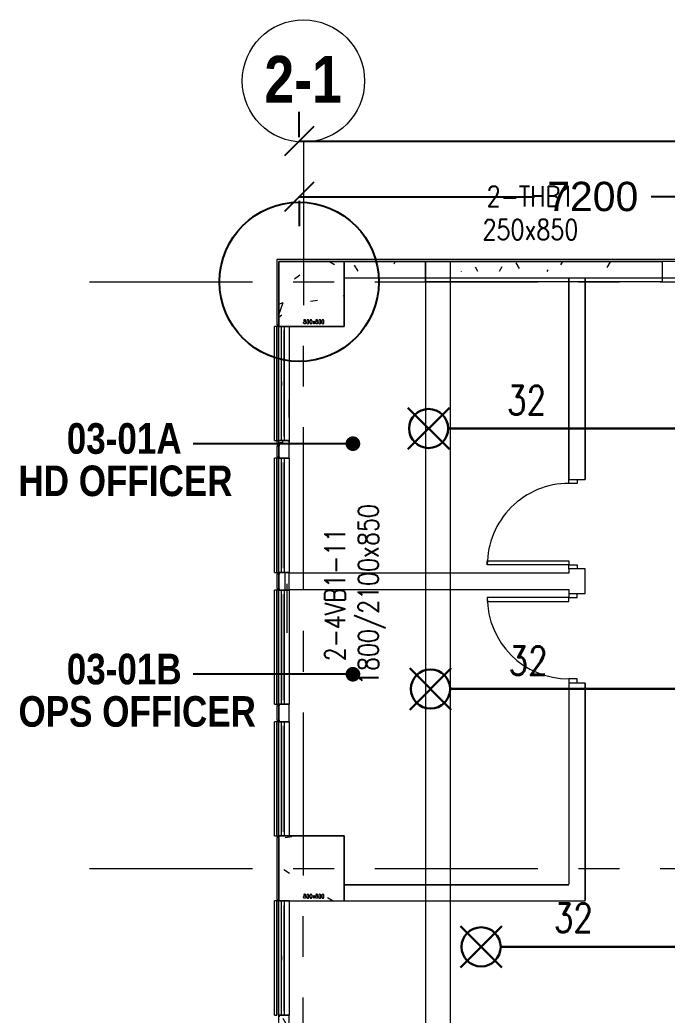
# Model space of a CAD drawing. Header units: millimetres. Extents: x -47219 to 440296, y -79832 to 7189.
# Drawn here: x -10993 to -3056, y -5025 to 7189 of the extents above; entities that cross this region are included whole.
import ezdxf

# ---------------------------------------------------------------- set-up
doc = ezdxf.new("R2010")
doc.units = ezdxf.units.MM
doc.linetypes.add('BLK_2 - 3RD STOREY  LOWER ROOF PLAN-archi clean_25 SEPT 2024$0$IDA - Grid Line', pattern=[3500, 2000, -500, 500, -500])
doc.layers.get('Defpoints').update_dxf_attribs({"color": 8, "lineweight": 9})
for name, color, linetype, lineweight in [('BLK_2 - 3RD STOREY  LOWER ROOF PLAN-archi clean_25 SEPT 2024$0$1599_DB_A_BLK2_HQ_R21-2ND STOREY 20230517--$0$A-_DOOR----_E', 8, 'Continuous', 9), ('BLK_2 - 3RD STOREY  LOWER ROOF PLAN-archi clean_25 SEPT 2024$0$1599_DB_A_BLK2_HQ_R21-2ND STOREY 20230517--$0$S-_COLN----_E', 8, 'Continuous', 9), ('BLK_2 - 3RD STOREY  LOWER ROOF PLAN-archi clean_25 SEPT 2024$0$1599_DB_A_BLK2_HQ_R21-3RD STOREY 230517$0$A-_GENM----_M', 8, 'Continuous', 9), ('BLK_2 - 3RD STOREY  LOWER ROOF PLAN-archi clean_25 SEPT 2024$0$1599_DB_A_BLK2_HQ_R21-3RD STOREY 230517$0$A-_WALL----_H-1', 8, 'Continuous', 9), ('BLK_2 - 3RD STOREY  LOWER ROOF PLAN-archi clean_25 SEPT 2024$0$1599_DB_A_BLK2_HQ_R21-3RD STOREY 230517$0$A-_WIND----_E', 8, 'Continuous', 9), ('BLK_2 - 3RD STOREY  LOWER ROOF PLAN-archi clean_25 SEPT 2024$0$A-_GENM----_M', 8, 'Continuous', 9), ('BLK_2 - 3RD STOREY  LOWER ROOF PLAN-archi clean_25 SEPT 2024$0$A-_WALL----_E', 8, 'Continuous', 9), ('BLK_2 - 3RD STOREY  LOWER ROOF PLAN-archi clean_25 SEPT 2024$0$A-_WIND----_E', 8, 'Continuous', 9), ('BLK_2 - 3RD STOREY  LOWER ROOF PLAN-archi clean_25 SEPT 2024$0$S-_ANOTGRID_E', 8, 'Continuous', 9), ('BLK_2 - 3RD STOREY  LOWER ROOF PLAN-archi clean_25 SEPT 2024$0$S-_ANOTGRID_E-1', 8, 'BLK_2 - 3RD STOREY  LOWER ROOF PLAN-archi clean_25 SEPT 2024$0$IDA - Grid Line', 9), ('M-_SPRKPIEX_E-', 1, 'Continuous', 30), ('NW_BEAM AND COLUMN', 134, 'Continuous', 5), ('S-_LINE----_N-', 140, 'Continuous', 18), ('S-TEXT', 140, 'Continuous', 18)]:
    doc.layers.add(name, color=color, linetype=linetype, lineweight=lineweight)
for name, color, linetype in [('DIM', 8, 'Continuous'), ('M-_FIRESPRK_T-', 7, 'Continuous'), ('ROOMNAME', 7, 'Continuous')]:
    doc.layers.add(name, color=color, linetype=linetype)
doc.styles.add('BLK_2 - 3RD STOREY  LOWER ROOF PLAN-archi clean_25 SEPT 2024$0$Arial Narrow_B', font='ARIALNB.TTF', dxfattribs={"height": 575})
doc.styles.add('BLK_2 - 3RD STOREY  LOWER ROOF PLAN_12 JUNE 2024$0$Arial Narrow_B_1', font='ARIALNB.TTF', dxfattribs={"height": 500})
doc.styles.add('RomanS_3', font='romans__.ttf', dxfattribs={"width": 0.8, "height": 50})
doc.styles.add('RomanS_5', font='romans__.ttf', dxfattribs={"width": 0.8, "height": 250})
doc.styles.add('Simplex', font='SIMPLEX.shx', dxfattribs={"width": 0.8, "height": 2.5})
doc.styles.get("Standard").update_dxf_attribs({"font": 'arial.ttf'})
doc.dimstyles.new('DIM 200', dxfattribs={"dimscale": 2000, "dimtxt": 0.18, "dimasz": 0.18, "dimexe": 0.18, "dimexo": 0.0625, "dimgap": 0.09, "dimtad": 0, "dimtih": 1, "dimtoh": 1, "dimdec": 0, "dimzin": 0, "dimdsep": 46, "dimtxsty": 'Standard', "dimblk": 'OBLIQUE', "dimcen": 0.09, "dimadec": 0, "dimazin": 0, "dimtfac": 1, "dimtdec": 0, "dimtofl": 0, "dimtmove": 0, "dimatfit": 3, "dimfxl": 1, "dimtolj": 1, "dimtzin": 0, "dimarcsym": 0})
doc.dimstyles.new('ROOM', dxfattribs={"dimscale": 1000, "dimtxt": 0.18, "dimasz": 0.18, "dimexe": 0.18, "dimexo": 0.0625, "dimgap": 0.09, "dimtad": 0, "dimtih": 1, "dimtoh": 1, "dimdec": 0, "dimzin": 0, "dimdsep": 46, "dimtxsty": 'Standard', "dimblk": 'OBLIQUE', "dimcen": 0.09, "dimadec": 0, "dimazin": 0, "dimtfac": 1, "dimtdec": 0, "dimtofl": 0, "dimtmove": 0, "dimatfit": 3, "dimldrblk": 'DOT', "dimfxl": 1, "dimtolj": 1, "dimtzin": 0, "dimarcsym": 0})
pattern_1 = [(0, (-131307.08, -42727.71), (1016, 254), [83.82, -678.18, 83.82, -678.18, -4064]), (0, (-131307.08, -42727.71), (1016, 254), [-1524, 83.82, -1440.18, 83.82, -678.18, -1778]), (0, (-131307.08, -42727.71), (1016, 254), [-3810, 83.82, -424.18, 83.82, -1186.18]), (120, (-130926.08, -42600.71), (-727.9705, 752.882), [83.82, -678.18, 83.82, -678.18, -4064]), (120, (-130926.08, -42600.71), (-727.9705, 752.882), [-1524, 83.82, -1440.18, 83.82, -678.18, -1778]), (120, (-130926.08, -42600.71), (-727.9705, 752.882), [-3810, 83.82, -424.18, 83.82, -1186.18]), (240, (-130799.08, -42092.71), (-288.0295, -1006.882), [83.82, -678.18, 83.82, -678.18, -4064]), (240, (-130799.08, -42092.71), (-288.0295, -1006.882), [-1524, 83.82, -1440.18, 83.82, -678.18, -1778]), (240, (-130799.08, -42092.71), (-288.0295, -1006.882), [-3810, 83.82, -424.18, 83.82, -1186.18])]
pattern_2 = [(50, (-131307.1, -42727.7), (1821.84, -159.4), [190.5, -2095.5]), (355, (-131307, -42727.7), (-352.43, 1910.57), [152.4, -1676.4]), (100.45, (-131155.3, -42741), (1469.43, 1751.17), [161.9, -1780.9]), (46.184, (-131307, -42219.7), (2710.8, -420.4), [285.75, -3143.25]), (96.636, (-131081.2, -42254.7), (2374, 2474.3), [242.85, -2671.35]), (351.184, (-131307, -42219.7), (2374.05, 2474.25), [228.6, -2514.6]), (21, (-131053.1, -42346.7), (1516.14, -1022.65), [190.5, -2095.5]), (326, (-131053, -42346.7), (618.02, 1841.88), [152.4, -1676.4]), (71.45, (-130926.7, -42432), (2134.17, 819.2), [161.9, -1780.9]), (37.5, (-131307.1, -42727.7), (30.886, 845.55), [83.82, -1572.26, 83.82, -1617.98, -1682.75]), (37.5, (-131307.1, -42727.7), (30.886, 845.55), [-3357.88, 83.82, -1598.93]), (7.5, (-131307.1, -42727.7), (668.2, 1001.81), [83.82, -886.46, 83.82, -1534.16, -641.35]), (7.5, (-131307.1, -42727.7), (668.2, 1001.81), [-2588.26, 83.82, -557.53]), (327.5, (-131873.5, -42727.7), (1355.91, -57.29), [83.82, -551.18, 83.82, -1897.38, -2628.9]), (327.5, (-131873.5, -42727.7), (1355.91, -57.29), [-2616.2, 83.82, -2545.08]), (317.5, (-132127.5, -42727.7), (1481.3, 254.27), [83.82, -741.68, 83.82, -1231.9, -1866.9]), (317.5, (-132127.5, -42727.7), (1481.3, 254.27), [-2141.22, 83.82, -1783.08])]
pattern_3 = [(50, (0, 0), (1821.841, -159.39), [190.5, -2095.5]), (355, (0, 0), (-352.428, 1910.567), [152.4, -1676.4]), (100.451, (151.8, -13.3), (1469.426, 1751.166), [161.9, -1780.9]), (46.184, (0, 508), (2710.79, -420.428), [285.75, -3143.25]), (96.636, (226, 473), (2374.026, 2474.276), [242.85, -2671.35]), (351.184, (0, 508), (2374.05, 2474.25), [228.6, -2514.6]), (21, (254, 381), (1516.143, -1022.652), [190.5, -2095.5]), (326, (254, 381), (618.02, 1841.88), [152.4, -1676.4]), (71.451, (380.3, 295.8), (2134.171, 819.212), [161.9, -1780.9]), (37.5, (0, 0), (30.886, 845.5504), [83.82, -1572.26, 83.82, -1617.98, -1682.75]), (37.5, (0, 0), (30.886, 845.5504), [-3357.88, 83.82, -1598.93]), (7.5, (0, 0), (668.1966, 1001.806), [83.82, -886.46, 83.82, -1534.16, -641.35]), (7.5, (0, 0), (668.1966, 1001.806), [-2588.26, 83.82, -557.53]), (327.5, (-566.4, 0), (1355.9093, -57.2896), [83.82, -551.18, 83.82, -1897.38, -2628.9]), (327.5, (-566.4, 0), (1355.9093, -57.2896), [-2616.2, 83.82, -2545.08]), (317.5, (-820.4, 0), (1481.293, 254.266), [83.82, -741.68, 83.82, -1231.9, -1866.9]), (317.5, (-820.4, 0), (1481.293, 254.266), [-2141.22, 83.82, -1783.08])]
pattern_4 = [(0, (0, 0), (1016, 254), [83.82, -678.18, 83.82, -678.18, -4064]), (0, (0, 0), (1016, 254), [-1524, 83.82, -1440.18, 83.82, -678.18, -1778]), (0, (0, 0), (1016, 254), [-3810, 83.82, -424.18, 83.82, -1186.18]), (120, (381, 127), (-727.97045, 752.8818), [83.82, -678.18, 83.82, -678.18, -4064]), (120, (381, 127), (-727.97045, 752.8818), [-1524, 83.82, -1440.18, 83.82, -678.18, -1778]), (120, (381, 127), (-727.97045, 752.8818), [-3810, 83.82, -424.18, 83.82, -1186.18]), (240, (508, 635), (-288.02955, -1006.8818), [83.82, -678.18, 83.82, -678.18, -4064]), (240, (508, 635), (-288.02955, -1006.8818), [-1524, 83.82, -1440.18, 83.82, -678.18, -1778]), (240, (508, 635), (-288.02955, -1006.8818), [-3810, 83.82, -424.18, 83.82, -1186.18])]

# ---------------------------------------------------------------- blocks, each defined once
blk = doc.blocks.new('_Oblique')
at = {"color": 0, "linetype": 'ByBlock', "lineweight": -2}
blk.add_line((-0.5, -0.5), (0.5, 0.5), dxfattribs=at)
blk = doc.blocks.new('*D19')
at = {"layer": 'Defpoints', "color": 0, "transparency": 16777216}
for p in [(-7568, 5094), (-368, 5094), (-368, 5020)]:
    blk.add_point(p, dxfattribs=at)
at = {"layer": 'DIM', "color": 0, "lineweight": -2, "transparency": 16777216}
for p, q in [((-7568, 5020), (-4683, 5020)), ((-368, 5020), (-3252, 5020)), ((-7568, 4969), (-7568, 4660)), ((-368, 4969), (-368, 4660))]:
    blk.add_line(p, q, dxfattribs=at)
at = {"layer": 'DIM', "color": 0, "lineweight": -2, "transparency": 16777216, "xscale": 360, "yscale": 360, "zscale": 360, "rotation": 180}
blk.add_blockref('_Oblique', (-7568, 5020), dxfattribs=at)
at = {"layer": 'DIM', "color": 0, "lineweight": -2, "transparency": 16777216, "xscale": 360, "yscale": 360, "zscale": 360}
blk.add_blockref('_Oblique', (-368, 5020), dxfattribs=at)
at = {"layer": 'DIM', "color": 0, "transparency": 16777216, "insert": (-3968, 5020), "char_height": 360, "attachment_point": 5}
blk.add_mtext('\\A1;7200', dxfattribs=at)
blk = doc.blocks.new('*D24')
at = {"layer": 'Defpoints', "color": 0, "transparency": 16777216}
for p in [(-7568, 5703), (-7568, 5624), (28432, 5624)]:
    blk.add_point(p, dxfattribs=at)
at = {"layer": 'DIM', "color": 0, "lineweight": -2, "transparency": 16777216}
for p, q in [((-7568, 5749), (-7568, 6063)), ((28432, 5749), (28432, 6063)), ((-7568, 5703), (9576, 5703)), ((28432, 5703), (11289, 5703))]:
    blk.add_line(p, q, dxfattribs=at)
at = {"layer": 'DIM', "color": 0, "lineweight": -2, "transparency": 16777216, "xscale": 360, "yscale": 360, "zscale": 360, "rotation": 180}
blk.add_blockref('_Oblique', (-7568, 5703), dxfattribs=at)
at = {"layer": 'DIM', "color": 0, "lineweight": -2, "transparency": 16777216, "xscale": 360, "yscale": 360, "zscale": 360}
blk.add_blockref('_Oblique', (28432, 5703), dxfattribs=at)
at = {"layer": 'DIM', "color": 0, "transparency": 16777216, "insert": (10432, 5703), "char_height": 360, "attachment_point": 5}
blk.add_mtext('\\A1;36000', dxfattribs=at)
blk = doc.blocks.new('3rd Structure')
at = {"layer": 'NW_BEAM AND COLUMN', "color": 8}
for p, q in [((-36250, 250), (-34450, 250)), ((-36250, -79450), (-36250, 250)), ((-36250, 250), (-34150, 250)), ((-36250, -79450), (-36250, 250)), ((-36250, 250), (-35450, 250)), ((-36250, -550), (-36250, 250)), ((-35450, 250), (-35450, -550)), ((-34450, 250), (-31550, 250)), ((-34450, 0), (-34450, 250)), ((-34450, 250), (-34450, -79450)), ((-34150, 250), (-34150, -79450)), ((-31550, 250), (-31550, 0)), ((-28550, 250), (-31550, 250)), ((-31550, 250), (-31550, 0)), ((-31550, 0), (-34450, 0)), ((-31550, 0), (-28550, 0)), ((-35450, -550), (-36250, -550)), ((-36250, -6800), (-35450, -6800)), ((-36250, -7600), (-36250, -6800)), ((-35450, -6800), (-35450, -7600)), ((-35450, -7600), (-36250, -7600))]:
    blk.add_line(p, q, dxfattribs=at)
at = {"layer": 'S-TEXT', "color": 8, "line_spacing_factor": 0.983083}
for s, insert, char_height, width, attachment_point, style in [('2-THB1\\P250x850', (-33164, 1175), 250, 1566.41, 2, 'RomanS_5'), ('800x800', (-35951, -466), 50, 313.29, 1, 'RomanS_3'), ('800x800', (-35951, -7516), 50, 313.29, 1, 'RomanS_3')]:
    blk.add_mtext(s, dxfattribs=dict(at, insert=insert, char_height=char_height, width=width, attachment_point=attachment_point, style=style))
at = {"layer": 'S-TEXT', "color": 8, "insert": (-35686, -3839), "char_height": 250, "width": 2959.11, "attachment_point": 2, "rotation": 90, "line_spacing_factor": 0.983083, "style": 'RomanS_5'}
blk.add_mtext('2-4VB1-11\\P1800/2100x850', dxfattribs=at)
blk = doc.blocks.new('Under B spk')
for p, q in [((318, -318), (-318, 318)), ((318, 318), (-318, -318))]:
    blk.add_line(p, q)
blk.add_circle((0, 0), 300)
blk = doc.blocks.new('_Dot')
at = {"color": 0, "linetype": 'ByBlock', "lineweight": -2}
blk.add_line((-0.5, 0), (-1, 0), dxfattribs=at)
at = {"color": 0, "linetype": 'ByBlock', "const_width": 0.5}
blk.add_lwpolyline([(-0.25, 0, 1), (0.25, 0, 1)], format="xyb", close=True, dxfattribs=at)
blk = doc.blocks.new('BLK_2 - 3RD STOREY  LOWER ROOF PLAN-archi clean_25 SEPT 2024$0$Grid - 3_0mm Dia-3628821-BLK 2 3RD STOREY PLAN')
at = {"layer": 'BLK_2 - 3RD STOREY  LOWER ROOF PLAN-archi clean_25 SEPT 2024$0$S-_ANOTGRID_E'}
blk.add_circle((0, 0), 3, dxfattribs=at)
blk = doc.blocks.new('BLK_2 - 3RD STOREY  LOWER ROOF PLAN-archi clean_25 SEPT 2024$0$1599_DB_A_BLK2_HQ_R21-3RD STOREY 230517$0$Wall Motif - Type 1-2673956-LINKVIEW_BLK2_3RD STOREY')
at = {"layer": 'BLK_2 - 3RD STOREY  LOWER ROOF PLAN-archi clean_25 SEPT 2024$0$1599_DB_A_BLK2_HQ_R21-3RD STOREY 230517$0$A-_GENM----_M'}
for p, q in [((-575, -75), (825, -75)), ((-575, -75), (-575, -105)), ((825, -105), (-575, -105)), ((825, -105), (825, -75))]:
    blk.add_line(p, q, dxfattribs=at)
blk = doc.blocks.new('BLK_2 - 3RD STOREY  LOWER ROOF PLAN-archi clean_25 SEPT 2024$0$1599_DB_A_BLK2_HQ_R21-3RD STOREY 230517$0$IDA - Casement w Top Hung - 2 Panels - 1400L X 1500H - B2-AW02-3436901-LINKVIEW_BLK2_3RD STOREY')
at = {"layer": 'BLK_2 - 3RD STOREY  LOWER ROOF PLAN-archi clean_25 SEPT 2024$0$1599_DB_A_BLK2_HQ_R21-3RD STOREY 230517$0$A-_WIND----_E'}
for p, q in [((-700, 17.5), (700, 17.5)), ((-700, 17.5), (-700, -17.5)), ((700, 17.5), (700, -17.5)), ((700, -17.5), (-700, -17.5))]:
    blk.add_line(p, q, dxfattribs=at)
blk = doc.blocks.new('BLK_2 - 3RD STOREY  LOWER ROOF PLAN-archi clean_25 SEPT 2024$0$1599_DB_A_BLK2_HQ_R21-3RD STOREY 230517$0$IDA - Casement w Top Hung - 2 Panels - 1400L X 1500H - B2-AW02-3436902-LINKVIEW_BLK2_3RD STOREY')
at = {"layer": 'BLK_2 - 3RD STOREY  LOWER ROOF PLAN-archi clean_25 SEPT 2024$0$1599_DB_A_BLK2_HQ_R21-3RD STOREY 230517$0$A-_WIND----_E'}
for p, q in [((-700, 17.5), (700, 17.5)), ((-700, 17.5), (-700, -17.5)), ((700, 17.5), (700, -17.5)), ((700, -17.5), (-700, -17.5))]:
    blk.add_line(p, q, dxfattribs=at)
blk = doc.blocks.new('BLK_2 - 3RD STOREY  LOWER ROOF PLAN-archi clean_25 SEPT 2024$0$IDA - Casement w Top Hung - 2 Panels - 1400L X 1500H - B2-AW02-3436901-BLK 2 3RD STOREY PLAN')
at = {"layer": 'BLK_2 - 3RD STOREY  LOWER ROOF PLAN-archi clean_25 SEPT 2024$0$A-_WIND----_E'}
for p, q in [((-700, 17.5), (700, 17.5)), ((-700, 17.5), (-700, -17.5)), ((-650, 17.5), (-615, 17.5)), ((-650, 17.5), (-25, 17.5)), ((-650, 17.5), (650, 17.5)), ((-650, 17.5), (650, 17.5)), ((-615, 17.5), (-35, 17.5)), ((-615, 17.5), (-60, 17.5)), ((-35, 17.5), (0, 17.5)), ((25, 17.5), (-24.9, 17.5)), ((0, 17.5), (35, 17.5)), ((25, 17.5), (650, 17.5)), ((35, 17.5), (615, 17.5)), ((60, 17.5), (615, 17.5)), ((615, 17.5), (650, 17.5)), ((700, 17.5), (700, -17.5)), ((700, -17.5), (-700, -17.5)), ((-615, -17.5), (-650, -17.5)), ((-25, -17.5), (-650, -17.5)), ((650, -17.5), (-650, -17.5)), ((-650, -17.5), (650, -17.5)), ((-35, -17.5), (-615, -17.5)), ((-60, -17.5), (-615, -17.5)), ((0, -17.5), (-35, -17.5)), ((25, -17.5), (-24.9, -17.5)), ((35, -17.5), (0, -17.5)), ((650, -17.5), (25, -17.5)), ((615, -17.5), (35, -17.5)), ((615, -17.5), (60, -17.5)), ((650, -17.5), (615, -17.5))]:
    blk.add_line(p, q, dxfattribs=at)
blk = doc.blocks.new('BLK_2 - 3RD STOREY  LOWER ROOF PLAN-archi clean_25 SEPT 2024$0$IDA - Casement w Top Hung - 2 Panels - 1400L X 1500H - B2-AW02-3436902-BLK 2 3RD STOREY PLAN')
at = {"layer": 'BLK_2 - 3RD STOREY  LOWER ROOF PLAN-archi clean_25 SEPT 2024$0$A-_WIND----_E'}
for p, q in [((-700, 17.5), (700, 17.5)), ((-700, 17.5), (-700, -17.5)), ((-615, 17.5), (-650, 17.5)), ((-650, 17.5), (-25, 17.5)), ((-650, 17.5), (650, 17.5)), ((650, 17.5), (-650, 17.5)), ((-35, 17.5), (-615, 17.5)), ((-615, 17.5), (-60, 17.5)), ((0, 17.5), (-35, 17.5)), ((-24.9, 17.5), (25, 17.5)), ((35, 17.5), (0, 17.5)), ((25, 17.5), (650, 17.5)), ((615, 17.5), (35, 17.5)), ((60, 17.5), (615, 17.5)), ((650, 17.5), (615, 17.5)), ((700, 17.5), (700, -17.5)), ((700, -17.5), (-700, -17.5)), ((-650, -17.5), (-615, -17.5)), ((-25, -17.5), (-650, -17.5)), ((650, -17.5), (-650, -17.5)), ((650, -17.5), (-650, -17.5)), ((-615, -17.5), (-35, -17.5)), ((-60, -17.5), (-615, -17.5)), ((-35, -17.5), (0, -17.5)), ((-24.9, -17.5), (25, -17.5)), ((0, -17.5), (35, -17.5)), ((650, -17.5), (25, -17.5)), ((35, -17.5), (615, -17.5)), ((615, -17.5), (60, -17.5)), ((615, -17.5), (650, -17.5))]:
    blk.add_line(p, q, dxfattribs=at)
blk = doc.blocks.new('BLK_2 - 3RD STOREY  LOWER ROOF PLAN-archi clean_25 SEPT 2024$0$Wall Motif - Type 1-2673956-BLK 2 3RD STOREY PLAN')
at = {"layer": 'BLK_2 - 3RD STOREY  LOWER ROOF PLAN-archi clean_25 SEPT 2024$0$A-_GENM----_M'}
for p, q in [((-575, -75), (825, -75)), ((-575, -75), (-575, -105)), ((825, -105), (-575, -105)), ((-525, -75), (81, -75)), ((81, -105), (-525, -105)), ((-481, -75), (125, -75)), ((-481, -75), (731, -75)), ((125, -105), (-481, -105)), ((731, -105), (-481, -105)), ((125, -75), (731, -75)), ((731, -105), (125, -105)), ((169, -75), (775, -75)), ((775, -105), (169, -105)), ((825, -105), (825, -75))]:
    blk.add_line(p, q, dxfattribs=at)
blk = doc.blocks.new('BLK_2 - 3RD STOREY  LOWER ROOF PLAN-archi clean_25 SEPT 2024$0$1599_DB_A_BLK2_HQ_R21-2ND STOREY 20230517--$0$IDA - F - Single - Swing - 1100L X 2200H - B2-TD01-3240952-LINKVIEW_BLK2_3RD STOREY')
at = {"layer": 'BLK_2 - 3RD STOREY  LOWER ROOF PLAN-archi clean_25 SEPT 2024$0$1599_DB_A_BLK2_HQ_R21-2ND STOREY 20230517--$0$A-_DOOR----_E'}
for p, q in [((-550, 50), (-500, 50)), ((-500, 50), (-500, -50)), ((500, 50), (550, 50)), ((500, -50), (500, 50)), ((-500, -50), (-550, -50)), ((450, -50), (500, -50)), ((450, -1050), (450, -50)), ((500, -50), (500, -1050)), ((550, -50), (500, -50)), ((500, -1050), (450, -1050))]:
    blk.add_line(p, q, dxfattribs=at)
blk.add_arc((500, -50), 1000, 180, 270, dxfattribs=at)
blk = doc.blocks.new('BLK_2 - 3RD STOREY  LOWER ROOF PLAN-archi clean_25 SEPT 2024$0$1599_DB_A_BLK2_HQ_R21-2ND STOREY 20230517--$0$IDA - F - Single - Swing - 1100L X 2200H - B2-TD01-3240950-LINKVIEW_BLK2_3RD STOREY')
at = {"layer": 'BLK_2 - 3RD STOREY  LOWER ROOF PLAN-archi clean_25 SEPT 2024$0$1599_DB_A_BLK2_HQ_R21-2ND STOREY 20230517--$0$A-_DOOR----_E'}
for p, q in [((500, 1050), (450, 1050)), ((450, 1050), (450, 50)), ((500, 50), (500, 1050)), ((-500, 50), (-550, 50)), ((-500, -50), (-500, 50)), ((450, 50), (500, 50)), ((550, 50), (500, 50)), ((500, 50), (500, -50)), ((-550, -50), (-500, -50)), ((500, -50), (550, -50))]:
    blk.add_line(p, q, dxfattribs=at)
blk.add_arc((500, 50), 1000, 90, 180, dxfattribs=at)
blk = doc.blocks.new('BLK_2 - 3RD STOREY  LOWER ROOF PLAN-archi clean_25 SEPT 2024$0$sdfsdf')
at = {"layer": 'BLK_2 - 3RD STOREY  LOWER ROOF PLAN-archi clean_25 SEPT 2024$0$1599_DB_A_BLK2_HQ_R21-2ND STOREY 20230517--$0$S-_COLN----_E'}
for p, q in [((-135579, -41177), (-135379, -41177)), ((-135579, -42327), (-139011, -42327)), ((-135379, -42277), (-135579, -42277)), ((-135579, -42277), (-135579, -42327)), ((-135379, -42527), (-135379, -42277)), ((-139011, -42527), (-135579, -42527)), ((-135579, -42527), (-135579, -42577)), ((-135579, -42577), (-135379, -42577)), ((-135379, -42577), (-135379, -42527)), ((-135579, -43677), (-135579, -46146)), ((-135379, -43677), (-135579, -43677)), ((-138336, -46352), (-135379, -46352))]:
    blk.add_line(p, q, dxfattribs=at)
for points in [[(-135579, -38702), (-135579, -41177), (-135579, -38702), (-135579, -41177), (-135579, -38702), (-135579, -41177)], [(-135379, -41177), (-135379, -38702), (-135379, -41177), (-135379, -38702), (-135379, -41177), (-135379, -38702)], [(-135379, -46346), (-135379, -43677), (-135379, -46346), (-135379, -43677), (-135379, -46346), (-135379, -43677)], [(-135579, -46152), (-138336, -46152), (-135579, -46152), (-138336, -46152), (-135579, -46152), (-138336, -46152)]]:
    blk.add_lwpolyline(points, dxfattribs=at)
for name, p, rotation in [('BLK_2 - 3RD STOREY  LOWER ROOF PLAN-archi clean_25 SEPT 2024$0$1599_DB_A_BLK2_HQ_R21-2ND STOREY 20230517--$0$IDA - F - Single - Swing - 1100L X 2200H - B2-TD01-3240952-LINKVIEW_BLK2_3RD STOREY', (-135529, -41727), 270), ('BLK_2 - 3RD STOREY  LOWER ROOF PLAN-archi clean_25 SEPT 2024$0$1599_DB_A_BLK2_HQ_R21-2ND STOREY 20230517--$0$IDA - F - Single - Swing - 1100L X 2200H - B2-TD01-3240950-LINKVIEW_BLK2_3RD STOREY', (-135529, -43127), 90)]:
    blk.add_blockref(name, p, dxfattribs=dict(at, rotation=rotation))
blk = doc.blocks.new('BLK_2 - 3RD STOREY  LOWER ROOF PLAN-archi clean_25 SEPT 2024')
at = {"layer": 'BLK_2 - 3RD STOREY  LOWER ROOF PLAN-archi clean_25 SEPT 2024$0$1599_DB_A_BLK2_HQ_R21-3RD STOREY 230517$0$A-_WALL----_H-1'}
h = blk.add_hatch(dxfattribs=at)
h.set_pattern_fill('FP_2', color=256, style=0, pattern_type=2)
h.set_pattern_definition(pattern_1)
h.paths.add_polyline_path([(-139131, -40919), (-139011, -40919), (-139011, -40702), (-139086, -40702), (-139086, -40727), (-139136, -40727), (-139136, -40749), (-139131, -40749), (-139131, -40769), (-139136, -40769), (-139136, -40899), (-139131, -40899)], flags=0)
h = blk.add_hatch(dxfattribs=at)
h.set_pattern_fill('FP_2', color=256, style=0, pattern_type=2)
h.set_pattern_definition(pattern_1)
h.paths.add_polyline_path([(-139131, -42536), (-139011, -42536), (-139011, -42319), (-139131, -42319), (-139131, -42339), (-139136, -42339), (-139136, -42516), (-139131, -42516)], flags=0)
h = blk.add_hatch(dxfattribs=at)
h.set_pattern_fill('FP_2', color=256, style=0, pattern_type=2)
h.set_pattern_definition(pattern_1)
h.paths.add_polyline_path([(-139131, -44152), (-139011, -44152), (-139011, -43936), (-139131, -43936), (-139131, -43956), (-139136, -43956), (-139136, -44132), (-139131, -44132)], flags=0)
at = {"layer": 'BLK_2 - 3RD STOREY  LOWER ROOF PLAN-archi clean_25 SEPT 2024$0$A-_WALL----_E'}
h = blk.add_hatch(dxfattribs=at)
h.set_pattern_fill('FP_1', color=256, style=0, pattern_type=2)
h.set_pattern_definition(pattern_2)
h.paths.add_polyline_path([(-139136, -39302), (-138336, -39302), (-138336, -38502), (-139136, -38502), (-139136, -39282)], flags=0)
h = blk.add_hatch(dxfattribs=at)
h.set_pattern_fill('FP_1', color=256, style=0, pattern_type=2)
h.set_pattern_definition(pattern_3)
h.paths.add_polyline_path([(-139104, -39302), (-138336, -39302), (-138336, -38502), (-139136, -38502), (-139136, -39302)])
h = blk.add_hatch(dxfattribs=at)
h.set_pattern_fill('FP_2', color=256, style=0, pattern_type=2)
h.set_pattern_definition(pattern_1)
h.paths.add_polyline_path([(-125036, -38627), (-125036, -38502), (-138336, -38502), (-138336, -38627), (-125140, -38627)], flags=0)
h = blk.add_hatch(dxfattribs=at)
h.set_pattern_fill('FP_2', color=256, style=0, pattern_type=2)
h.set_pattern_definition(pattern_4)
h.paths.add_polyline_path([(-127281, -38627), (-125036, -38627), (-125036, -38502), (-138336, -38502), (-138336, -38627), (-130111, -38627)])
h = blk.add_hatch(dxfattribs=at)
h.set_pattern_fill('FP_2', color=256, style=0, pattern_type=2)
h.set_pattern_definition(pattern_4)
h.paths.add_polyline_path([(-139011, -58552), (-139011, -58285), (-139131, -58285), (-139131, -58305), (-139136, -58305), (-139136, -58532), (-139131, -58532), (-139131, -58552), (-139069, -58552)])
h.paths.add_polyline_path([(-139131, -56885), (-139011, -56885), (-139011, -56619), (-139131, -56619), (-139131, -56639), (-139136, -56639), (-139136, -56865), (-139131, -56865)])
h.paths.add_polyline_path([(-139131, -55219), (-139011, -55219), (-139011, -54952), (-139131, -54952), (-139131, -54972), (-139136, -54972), (-139136, -55199), (-139131, -55199)])
h.paths.add_polyline_path([(-139131, -51352), (-139011, -51352), (-139011, -51086), (-139131, -51086), (-139131, -51106), (-139136, -51106), (-139136, -51332), (-139131, -51332)])
h.paths.add_polyline_path([(-139069, -49686), (-139011, -49686), (-139011, -49419), (-139131, -49419), (-139131, -49439), (-139136, -49439), (-139136, -49666), (-139131, -49666), (-139131, -49686), (-139104, -49686)])
h.paths.add_polyline_path([(-139011, -48019), (-139011, -47752), (-139131, -47752), (-139131, -47772), (-139136, -47772), (-139136, -47999), (-139131, -47999), (-139131, -48019), (-139069, -48019)])
h.paths.add_polyline_path([(-139011, -44152), (-139011, -43936), (-139131, -43936), (-139131, -43956), (-139136, -43956), (-139136, -44132), (-139131, -44132), (-139131, -44152), (-139069, -44152)])
h.paths.add_polyline_path([(-139131, -42536), (-139011, -42536), (-139011, -42319), (-139131, -42319), (-139131, -42339), (-139136, -42339), (-139136, -42516), (-139131, -42516)])
h.paths.add_polyline_path([(-139069, -40919), (-139011, -40919), (-139011, -40702), (-139086, -40702), (-139086, -40727), (-139136, -40727), (-139136, -40749), (-139131, -40749), (-139131, -40769), (-139136, -40769), (-139136, -40899), (-139131, -40899), (-139131, -40919), (-139086, -40919)])
h = blk.add_hatch(dxfattribs=at)
h.set_pattern_fill('FP_1', color=256, style=0, pattern_type=2)
h.set_pattern_definition(pattern_2)
h.paths.add_polyline_path([(-139069, -46352), (-138336, -46352), (-138336, -45552), (-139136, -45552), (-139136, -46352), (-139104, -46352)], flags=0)
h = blk.add_hatch(dxfattribs=at)
h.set_pattern_fill('FP_1', color=256, style=0, pattern_type=2)
h.set_pattern_definition(pattern_3)
h.paths.add_polyline_path([(-138336, -46352), (-138336, -45552), (-139136, -45552), (-139136, -46352), (-138646, -46352)])
for p, q in [((-139161, -38477), (-139161, -39282)), ((-124211, -38477), (-139161, -38477)), ((-139136, -38477), (-139161, -38477)), ((-139161, -38477), (-139161, -39282)), ((-139011, -38477), (-139136, -38477)), ((-139136, -39282), (-139136, -38502)), ((-139136, -38502), (-139136, -39282)), ((-139011, -38502), (-139136, -38502)), ((-139011, -38502), (-139136, -38502)), ((-139136, -38502), (-139136, -39282)), ((-124236, -38502), (-139136, -38502)), ((-139136, -38502), (-139136, -39302)), ((-124236, -38502), (-139136, -38502)), ((-139136, -38502), (-139136, -38627)), ((-139136, -39282), (-139136, -38502)), ((-124361, -38477), (-139011, -38477)), ((-124361, -38502), (-139011, -38502)), ((-138336, -38502), (-139011, -38502)), ((-138336, -38502), (-139011, -38502)), ((-139011, -38502), (-138336, -38502)), ((-138336, -38502), (-138336, -38627)), ((-138336, -38627), (-138336, -38502)), ((-138336, -38627), (-138336, -38502)), ((-125036, -38502), (-138336, -38502)), ((-138336, -38502), (-138336, -38627)), ((-139136, -38627), (-139136, -39282)), ((-138336, -39302), (-138336, -38627)), ((-138336, -39302), (-138336, -38627)), ((-138336, -38702), (-136071, -38702)), ((-136071, -38702), (-133141, -38702)), ((-139161, -39282), (-139136, -39282)), ((-139161, -39282), (-139136, -39282)), ((-139161, -40702), (-139161, -39302)), ((-139136, -39302), (-139161, -39302)), ((-139011, -39302), (-139161, -39302)), ((-139161, -40702), (-139161, -39302)), ((-139136, -39282), (-139136, -39302)), ((-139136, -39282), (-139136, -39302)), ((-139136, -39282), (-139136, -39302)), ((-139136, -39302), (-139104, -39302)), ((-139136, -39302), (-138336, -39302)), ((-139069, -39302), (-138336, -39302)), ((-139011, -39302), (-139011, -40702)), ((-139011, -39302), (-139011, -40752)), ((-138411, -39302), (-139011, -39302)), ((-139011, -39302), (-139011, -40702)), ((-139011, -40419), (-139011, -40202)), ((-139161, -40702), (-139161, -40749)), ((-139104, -40702), (-139161, -40702)), ((-139011, -40702), (-139161, -40702)), ((-139161, -40702), (-139161, -40749)), ((-139161, -40702), (-139011, -40702)), ((-139161, -40749), (-139131, -40749)), ((-139161, -40749), (-139131, -40749)), ((-139161, -40769), (-139161, -40899)), ((-139131, -40769), (-139161, -40769)), ((-139131, -40769), (-139161, -40769)), ((-139161, -40769), (-139161, -40899)), ((-139136, -40727), (-139136, -40749)), ((-139086, -40727), (-139136, -40727)), ((-139136, -40727), (-139136, -40899)), ((-139136, -40727), (-139136, -40899)), ((-139086, -40727), (-139136, -40727)), ((-139136, -40727), (-139136, -40749)), ((-139136, -40749), (-139136, -40769)), ((-139136, -40769), (-139136, -40899)), ((-139136, -40769), (-139136, -40899)), ((-139131, -40749), (-139131, -40769)), ((-139131, -40749), (-139131, -40769)), ((-139086, -40727), (-139086, -40702)), ((-139086, -40727), (-139086, -40702)), ((-139011, -40702), (-139069, -40702)), ((-139011, -40919), (-139011, -40702)), ((-139161, -40899), (-139131, -40899)), ((-139161, -40899), (-139131, -40899)), ((-139136, -40899), (-139136, -40919)), ((-139136, -40899), (-139136, -40919)), ((-139136, -40899), (-139136, -40919)), ((-139131, -40899), (-139131, -40919)), ((-139131, -40899), (-139131, -40919)), ((-139161, -42319), (-139161, -40919)), ((-139131, -40919), (-139161, -40919)), ((-139131, -40919), (-139161, -40919)), ((-139161, -42319), (-139161, -40919)), ((-139131, -40919), (-139104, -40919)), ((-139131, -40919), (-139011, -40919)), ((-139011, -40919), (-139131, -40919)), ((-139069, -40919), (-139011, -40919)), ((-139011, -40919), (-139011, -42319)), ((-139011, -40919), (-139011, -42319)), ((-139161, -42319), (-139131, -42319)), ((-139161, -42319), (-139131, -42319)), ((-139161, -42339), (-139161, -42516)), ((-139131, -42339), (-139161, -42339)), ((-139131, -42339), (-139161, -42339)), ((-139161, -42339), (-139161, -42516)), ((-139136, -42319), (-139136, -42339)), ((-139136, -42319), (-139136, -42339)), ((-139136, -42319), (-139136, -42339)), ((-139136, -42339), (-139136, -42516)), ((-139136, -42339), (-139136, -42516)), ((-139136, -42339), (-139136, -42516)), ((-139136, -42339), (-139136, -42516)), ((-139131, -42319), (-139131, -42339)), ((-139104, -42319), (-139131, -42319)), ((-139011, -42319), (-139131, -42319)), ((-139131, -42319), (-139131, -42339)), ((-139131, -42319), (-139011, -42319)), ((-139011, -42319), (-139069, -42319)), ((-139061, -42327), (-139061, -42527)), ((-139011, -42536), (-139011, -42319)), ((-139011, -42536), (-139011, -42319)), ((-139032, -43059), (-139032, -42459)), ((-139161, -42516), (-139131, -42516)), ((-139161, -42516), (-139131, -42516)), ((-139161, -43936), (-139161, -42536)), ((-139131, -42536), (-139161, -42536)), ((-139131, -42536), (-139161, -42536)), ((-139161, -43936), (-139161, -42536)), ((-139136, -42516), (-139136, -42536)), ((-139136, -42516), (-139136, -42536)), ((-139136, -42516), (-139136, -42536)), ((-139131, -42516), (-139131, -42536)), ((-139131, -42516), (-139131, -42536)), ((-139131, -42536), (-139104, -42536)), ((-139131, -42536), (-139011, -42536)), ((-139011, -42536), (-139131, -42536)), ((-139069, -42536), (-139011, -42536)), ((-139011, -42536), (-139011, -43936)), ((-139011, -42536), (-139011, -43936)), ((-139161, -43936), (-139131, -43936)), ((-139161, -43936), (-139131, -43936)), ((-139161, -43956), (-139161, -44132)), ((-139131, -43956), (-139161, -43956)), ((-139131, -43956), (-139161, -43956)), ((-139161, -43956), (-139161, -44132)), ((-139136, -43936), (-139136, -43956)), ((-139136, -43936), (-139136, -43956)), ((-139136, -43936), (-139136, -43956)), ((-139136, -43956), (-139136, -44132)), ((-139136, -43956), (-139136, -44132)), ((-139136, -43956), (-139136, -44132)), ((-139136, -43956), (-139136, -44132)), ((-139131, -43936), (-139131, -43956)), ((-139104, -43936), (-139131, -43936)), ((-139011, -43936), (-139131, -43936)), ((-139131, -43936), (-139131, -43956)), ((-139131, -43936), (-139011, -43936)), ((-139011, -43936), (-139069, -43936)), ((-139011, -44152), (-139011, -43936)), ((-139011, -44152), (-139011, -43936)), ((-139161, -44132), (-139131, -44132)), ((-139161, -44132), (-139131, -44132)), ((-139161, -45552), (-139161, -44152)), ((-139131, -44152), (-139161, -44152)), ((-139131, -44152), (-139161, -44152)), ((-139161, -45552), (-139161, -44152)), ((-139136, -44132), (-139136, -44152)), ((-139136, -44132), (-139136, -44152)), ((-139136, -44132), (-139136, -44152)), ((-139131, -44132), (-139131, -44152)), ((-139131, -44132), (-139131, -44152)), ((-139131, -44152), (-139104, -44152)), ((-139131, -44152), (-139011, -44152)), ((-139011, -44152), (-139131, -44152)), ((-139069, -44152), (-139011, -44152)), ((-139011, -44152), (-139011, -45552)), ((-139011, -44152), (-139011, -45552)), ((-139011, -44902), (-139011, -45502)), ((-139161, -45552), (-139136, -45552)), ((-139161, -45552), (-139011, -45552)), ((-139136, -45552), (-139136, -45572)), ((-139104, -45552), (-139136, -45552)), ((-138336, -45552), (-139136, -45552)), ((-139136, -45552), (-139136, -45572)), ((-139136, -45552), (-139136, -46352)), ((-139136, -45552), (-139136, -45572)), ((-138336, -45552), (-139069, -45552)), ((-138336, -46352), (-138336, -45552)), ((-138336, -46352), (-138336, -45552)), ((-139136, -45572), (-139161, -45572)), ((-139161, -45572), (-139161, -46332)), ((-139161, -45572), (-139161, -46332)), ((-139136, -45572), (-139161, -45572)), ((-139136, -46332), (-139136, -45572)), ((-139136, -45572), (-139136, -46332)), ((-139136, -45572), (-139136, -46332)), ((-139136, -45572), (-139136, -46332)), ((-139136, -46332), (-139136, -45572)), ((-139161, -46332), (-139136, -46332)), ((-139161, -46332), (-139136, -46332)), ((-139161, -47752), (-139161, -46352)), ((-139136, -46352), (-139161, -46352)), ((-139011, -46352), (-139161, -46352)), ((-139161, -47752), (-139161, -46352)), ((-139136, -46332), (-139136, -46352)), ((-139136, -46332), (-139136, -46352)), ((-139136, -46332), (-139136, -46352)), ((-139136, -46352), (-139104, -46352)), ((-139136, -46352), (-138336, -46352)), ((-139069, -46352), (-138336, -46352)), ((-139011, -46352), (-139011, -47752)), ((-139011, -46352), (-139011, -47752)), ((-139131, -47752), (-139131, -47772)), ((-139104, -47752), (-139131, -47752)), ((-139011, -47752), (-139131, -47752)), ((-139131, -47752), (-139131, -47772)), ((-139131, -47752), (-139011, -47752)), ((-139011, -47752), (-139069, -47752)), ((-139011, -48019), (-139011, -47752)), ((-139011, -48019), (-139011, -47752))]:
    blk.add_line(p, q, dxfattribs=at)
blk.add_lwpolyline([(-138336, -38702), (-125036, -38702)], dxfattribs=at)
at = {"layer": 'BLK_2 - 3RD STOREY  LOWER ROOF PLAN-archi clean_25 SEPT 2024$0$S-_ANOTGRID_E-1'}
for p, q in [((-138834, -37038), (-138886, -122559)), ((-141459, -38752), (-96555, -38752)), ((-141459, -45952), (-96555, -45952))]:
    blk.add_line(p, q, dxfattribs=at)
at = {"layer": 'BLK_2 - 3RD STOREY  LOWER ROOF PLAN-archi clean_25 SEPT 2024$0$A-_WALL----_E'}
blk.add_blockref('BLK_2 - 3RD STOREY  LOWER ROOF PLAN-archi clean_25 SEPT 2024$0$sdfsdf', (0, 0), dxfattribs=at)
for name, p, rotation in [('BLK_2 - 3RD STOREY  LOWER ROOF PLAN-archi clean_25 SEPT 2024$0$1599_DB_A_BLK2_HQ_R21-3RD STOREY 230517$0$Wall Motif - Type 1-2673956-LINKVIEW_BLK2_3RD STOREY', (-139086, -39877), 270), ('BLK_2 - 3RD STOREY  LOWER ROOF PLAN-archi clean_25 SEPT 2024$0$Wall Motif - Type 1-2673956-BLK 2 3RD STOREY PLAN', (-139086, -39877), 270), ('BLK_2 - 3RD STOREY  LOWER ROOF PLAN-archi clean_25 SEPT 2024$0$1599_DB_A_BLK2_HQ_R21-3RD STOREY 230517$0$IDA - Casement w Top Hung - 2 Panels - 1400L X 1500H - B2-AW02-3436901-LINKVIEW_BLK2_3RD STOREY', (-139087, -40002), 90), ('BLK_2 - 3RD STOREY  LOWER ROOF PLAN-archi clean_25 SEPT 2024$0$IDA - Casement w Top Hung - 2 Panels - 1400L X 1500H - B2-AW02-3436901-BLK 2 3RD STOREY PLAN', (-139087, -40002), 90), ('BLK_2 - 3RD STOREY  LOWER ROOF PLAN-archi clean_25 SEPT 2024$0$1599_DB_A_BLK2_HQ_R21-3RD STOREY 230517$0$Wall Motif - Type 1-2673956-LINKVIEW_BLK2_3RD STOREY', (-139086, -41494), 270), ('BLK_2 - 3RD STOREY  LOWER ROOF PLAN-archi clean_25 SEPT 2024$0$Wall Motif - Type 1-2673956-BLK 2 3RD STOREY PLAN', (-139086, -41494), 270), ('BLK_2 - 3RD STOREY  LOWER ROOF PLAN-archi clean_25 SEPT 2024$0$1599_DB_A_BLK2_HQ_R21-3RD STOREY 230517$0$IDA - Casement w Top Hung - 2 Panels - 1400L X 1500H - B2-AW02-3436902-LINKVIEW_BLK2_3RD STOREY', (-139087, -41619), 270), ('BLK_2 - 3RD STOREY  LOWER ROOF PLAN-archi clean_25 SEPT 2024$0$IDA - Casement w Top Hung - 2 Panels - 1400L X 1500H - B2-AW02-3436902-BLK 2 3RD STOREY PLAN', (-139087, -41619), 270), ('BLK_2 - 3RD STOREY  LOWER ROOF PLAN-archi clean_25 SEPT 2024$0$1599_DB_A_BLK2_HQ_R21-3RD STOREY 230517$0$Wall Motif - Type 1-2673956-LINKVIEW_BLK2_3RD STOREY', (-139086, -43111), 270), ('BLK_2 - 3RD STOREY  LOWER ROOF PLAN-archi clean_25 SEPT 2024$0$Wall Motif - Type 1-2673956-BLK 2 3RD STOREY PLAN', (-139086, -43111), 270), ('BLK_2 - 3RD STOREY  LOWER ROOF PLAN-archi clean_25 SEPT 2024$0$1599_DB_A_BLK2_HQ_R21-3RD STOREY 230517$0$IDA - Casement w Top Hung - 2 Panels - 1400L X 1500H - B2-AW02-3436902-LINKVIEW_BLK2_3RD STOREY', (-139087, -43236), 270), ('BLK_2 - 3RD STOREY  LOWER ROOF PLAN-archi clean_25 SEPT 2024$0$IDA - Casement w Top Hung - 2 Panels - 1400L X 1500H - B2-AW02-3436902-BLK 2 3RD STOREY PLAN', (-139087, -43236), 270), ('BLK_2 - 3RD STOREY  LOWER ROOF PLAN-archi clean_25 SEPT 2024$0$1599_DB_A_BLK2_HQ_R21-3RD STOREY 230517$0$Wall Motif - Type 1-2673956-LINKVIEW_BLK2_3RD STOREY', (-139086, -44727), 270), ('BLK_2 - 3RD STOREY  LOWER ROOF PLAN-archi clean_25 SEPT 2024$0$Wall Motif - Type 1-2673956-BLK 2 3RD STOREY PLAN', (-139086, -44727), 270), ('BLK_2 - 3RD STOREY  LOWER ROOF PLAN-archi clean_25 SEPT 2024$0$1599_DB_A_BLK2_HQ_R21-3RD STOREY 230517$0$IDA - Casement w Top Hung - 2 Panels - 1400L X 1500H - B2-AW02-3436902-LINKVIEW_BLK2_3RD STOREY', (-139087, -44852), 270), ('BLK_2 - 3RD STOREY  LOWER ROOF PLAN-archi clean_25 SEPT 2024$0$IDA - Casement w Top Hung - 2 Panels - 1400L X 1500H - B2-AW02-3436902-BLK 2 3RD STOREY PLAN', (-139087, -44852), 270), ('BLK_2 - 3RD STOREY  LOWER ROOF PLAN-archi clean_25 SEPT 2024$0$1599_DB_A_BLK2_HQ_R21-3RD STOREY 230517$0$Wall Motif - Type 1-2673956-LINKVIEW_BLK2_3RD STOREY', (-139086, -46927), 270), ('BLK_2 - 3RD STOREY  LOWER ROOF PLAN-archi clean_25 SEPT 2024$0$Wall Motif - Type 1-2673956-BLK 2 3RD STOREY PLAN', (-139086, -46927), 270), ('BLK_2 - 3RD STOREY  LOWER ROOF PLAN-archi clean_25 SEPT 2024$0$1599_DB_A_BLK2_HQ_R21-3RD STOREY 230517$0$IDA - Casement w Top Hung - 2 Panels - 1400L X 1500H - B2-AW02-3436901-LINKVIEW_BLK2_3RD STOREY', (-139087, -47052), 90), ('BLK_2 - 3RD STOREY  LOWER ROOF PLAN-archi clean_25 SEPT 2024$0$IDA - Casement w Top Hung - 2 Panels - 1400L X 1500H - B2-AW02-3436901-BLK 2 3RD STOREY PLAN', (-139087, -47052), 90)]:
    blk.add_blockref(name, p, dxfattribs=dict(at, rotation=rotation))
at = {"layer": 'BLK_2 - 3RD STOREY  LOWER ROOF PLAN-archi clean_25 SEPT 2024$0$S-_ANOTGRID_E', "xscale": 249.9999999999999, "yscale": 249.9999999999999, "zscale": 249.9999999999999, "rotation": 180}
blk.add_blockref('BLK_2 - 3RD STOREY  LOWER ROOF PLAN-archi clean_25 SEPT 2024$0$Grid - 3_0mm Dia-3628821-BLK 2 3RD STOREY PLAN', (-138834, -36288), dxfattribs=at)
at = {"layer": 'BLK_2 - 3RD STOREY  LOWER ROOF PLAN-archi clean_25 SEPT 2024$0$S-_ANOTGRID_E', "insert": (-139314, -35980), "char_height": 575, "width": 1142.4, "attachment_point": 1, "style": 'BLK_2 - 3RD STOREY  LOWER ROOF PLAN-archi clean_25 SEPT 2024$0$Arial Narrow_B'}
blk.add_mtext('2-1', dxfattribs=at)

msp = doc.modelspace()

# ---------------------------------------------------------------- linework, layer by layer
at = {"layer": 'DIM'}
msp.add_circle((-7567.9, 3975.3), 977.2, dxfattribs=at)
at = {"layer": 'M-_SPRKPIEX_E-'}
for p, q in [((-2482.4, 2174.8), (-5740.4, 2174.8)), ((-5717.4, -1022.3), (-2462.8, -1022.3)), ((-2443.3, -4187.2), (-5096.8, -4187.2))]:
    msp.add_line(p, q, dxfattribs=at)

# ---------------------------------------------------------------- block references
msp.add_blockref('BLK_2 - 3RD STOREY  LOWER ROOF PLAN-archi clean_25 SEPT 2024', (131318.5, 42727.7), dxfattribs=at)
at = {"layer": 'M-_SPRKPIEX_E-', "xscale": 0.8, "yscale": 0.8, "zscale": 0.8}
for p in [(-5980.4, 2174.8), (-5957.4, -1022.3), (-5336.8, -4187.2)]:
    msp.add_blockref('Under B spk', p, dxfattribs=at)
at = {"layer": 'S-_LINE----_N-'}
msp.add_blockref('3rd Structure', (28432.1, 3975.3), dxfattribs=at)

# ---------------------------------------------------------------- texts
at = {"layer": 'M-_FIRESPRK_T-', "style": 'Simplex', "width": 0.8}
for p in [(-5018.9, 2347.5), (-4999.3, -850), (-4445.4, -4005.7)]:
    msp.add_text('32', height=350, dxfattribs=at).set_placement(p)
at = {"layer": 'ROOMNAME', "char_height": 375, "width": 6874.47, "attachment_point": 1, "style": 'BLK_2 - 3RD STOREY  LOWER ROOF PLAN_12 JUNE 2024$0$Arial Narrow_B_1'}
for s, insert in [('03-01A', (-10418, 2240.2)), ('HD OFFICER', (-11010.4, 1720)), ('03-01B', (-10418, -590)), ('OPS OFFICER', (-11010.4, -1110.2))]:
    msp.add_mtext(s, dxfattribs=dict(at, insert=insert))

# ---------------------------------------------------------------- dimensions: what is measured, and where the dimension line sits
at = {"layer": 'DIM'}
for base, p1, p2, picture, middle in [((-7567.7, 5702.7), (28432.3, 5624.4), (-7567.7, 5624.4), '*D24', (10432.3, 5702.7)), ((-367.7, 5020.2), (-7567.7, 5093.5), (-367.7, 5093.5), '*D19', (-3967.7, 5020.2))]:
    dim = msp.add_linear_dim(base=base, p1=p1, p2=p2, dimstyle='DIM 200', dxfattribs=at)
    dim.commit()
    dim.dimension.update_dxf_attribs({"geometry": picture, "text_midpoint": middle})

# ---------------------------------------------------------------- leaders
at = {"layer": 'ROOMNAME'}
for points in [[(-6908.8, 1988.5), (-8868.3, 1988.5)], [(-6908.8, -841.7), (-8868.3, -841.7)]]:
    msp.add_leader(points, dimstyle='ROOM', dxfattribs=at)

doc.saveas('drawing.dxf')
